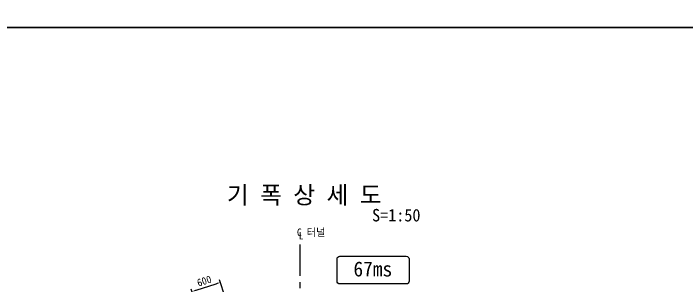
# Model space of a CAD drawing. Header units: millimetres. Extents: x -57518 to 189430, y -17322 to 123318.
# Drawn here: x 156538 to 170027, y 3308 to 8760 of the extents above; entities that cross this region are included whole.
import ezdxf
from ezdxf.enums import TextEntityAlignment as Align

# ---------------------------------------------------------------- set-up
doc = ezdxf.new("R2010")
doc.units = ezdxf.units.MM
doc.header["$LTSCALE"] = 500
doc.header["$PDMODE"] = 1
doc.linetypes.add('A-CENTR01', pattern=[2, 1.25, -0.25, 0.25, -0.25])
for name, color, linetype in [('CS-BLST-TEX1', 6, 'Continuous'), ('CS-CNTL', 1, 'A-CENTR01'), ('CS-DIMS', 1, 'Continuous'), ('CS-TABL', 3, 'Continuous'), ('CS-TEX1', 6, 'Continuous'), ('CS-TEXT', 3, 'Continuous'), ('CX-PAPR', 2, 'Continuous')]:
    doc.layers.add(name, color=color, linetype=linetype)
doc.styles.add('굴림체', font='')
doc.styles.get('굴림체').set_extended_font_data('GulimChe')
doc.dimstyles.new('DIM01-50', dxfattribs={"dimscale": 50, "dimtxt": 3, "dimasz": 1.8, "dimexe": 1, "dimexo": 1, "dimgap": 1, "dimtad": 1, "dimdec": 0, "dimzin": 9, "dimdsep": 46, "dimlunit": 6, "dimtxsty": '굴림체', "dimcen": 2.5, "dimclrt": 3, "dimadec": 4, "dimazin": 0, "dimtfac": 1, "dimtdec": 0, "dimtmove": 2, "dimatfit": 3, "dimfxl": 1, "dimtolj": 1, "dimtzin": 0, "dimarcsym": 0})

# ---------------------------------------------------------------- blocks, each defined once
blk = doc.blocks.new('*D166')
at = {"layer": 'CS-DIMS', "color": 0, "lineweight": -2, "transparency": 16777216}
for p, q in [((160782, 3076), (160670, 3420)), ((160201, 3215), (160600, 3345)), ((160212, 2890), (160100, 3235))]:
    blk.add_line(p, q, dxfattribs=at)
at = {"layer": 'CS-DIMS', "color": 0, "transparency": 16777216}
for points in [[(160596, 3359), (160605, 3330), (160686, 3372)], [(160196, 3229), (160206, 3201), (160115, 3187)]]:
    blk.add_solid(points, dxfattribs=at)
at = {"layer": 'Defpoints', "color": 0, "transparency": 16777216}
for p in [(160686, 3372), (160798, 3028), (160227, 2843)]:
    blk.add_point(p, dxfattribs=at)
at = {"layer": 'CS-DIMS', "color": 3, "transparency": 16777216, "insert": (160361, 3400), "char_height": 150, "attachment_point": 5, "rotation": 18, "style": '굴림체'}
blk.add_mtext('\\A1;600', dxfattribs=at)

msp = doc.modelspace()

# ---------------------------------------------------------------- linework, layer by layer
at = {"layer": 'CS-CNTL'}
msp.add_line((162280.2, 4128, 0), (162280.2, -6153, 0), dxfattribs=at)
at = {"layer": 'CS-TABL', "elevation": 0}
msp.add_lwpolyline([(163024.4, 3394.7), (163024.4, 3840.2, -0.4142136), (163079.3, 3895), (164411, 3895, -0.4142136), (164465.9, 3840.2), (164465.9, 3394.7, -0.4142136), (164411, 3339.8), (163079.3, 3339.8, -0.4142136)], format="xyb", close=True, dxfattribs=at)
at = {"layer": 'CX-PAPR', "elevation": 0}
for points in [[(149629.7, 8477.8), (189429.7, 8477.8), (189429.7, 34277.8), (149629.7, 34277.8)], [(149629.7, -17322.2), (189429.7, -17322.2), (189429.7, 8477.8), (149629.7, 8477.8)]]:
    msp.add_lwpolyline(points, close=True, dxfattribs=at)

# ---------------------------------------------------------------- texts
at = {"layer": 'CS-BLST-TEX1', "style": '굴림체'}
msp.add_text(' 67ms', height=300, dxfattribs=at).set_placement((163643.1, 3640, 0), align=Align.MIDDLE_CENTER)
at = {"layer": 'CS-TEX1', "style": '굴림체'}
msp.add_text('기 폭 상 세 도', height=350, dxfattribs=at).set_placement((162365.8, 5127.3, 0), align=Align.MIDDLE)
at = {"layer": 'CS-TEXT', "style": '굴림체'}
for s, height, p in [('S=1:50', 250, (163725.3, 4592.6, 0)), ('C 터널', 150, (162218.8, 4300.5, 0)), ('L', 150, (162256.2, 4233.1, 0))]:
    msp.add_text(s, height=height, dxfattribs=at).set_placement(p)

# ---------------------------------------------------------------- dimensions: what is measured, and where the dimension line sits
at = {"layer": 'CS-DIMS'}
dim = msp.add_aligned_dim(p1=(160227.2, 2842.9, 0), p2=(160797.6, 3028.3, 0), distance=361.8, text='600', dimstyle='DIM01-50', dxfattribs=at)
dim.commit()
dim.dimension.update_dxf_attribs({"geometry": '*D166', "text_midpoint": (160361.5, 3400.2, 0)})

doc.saveas('drawing.dxf')
